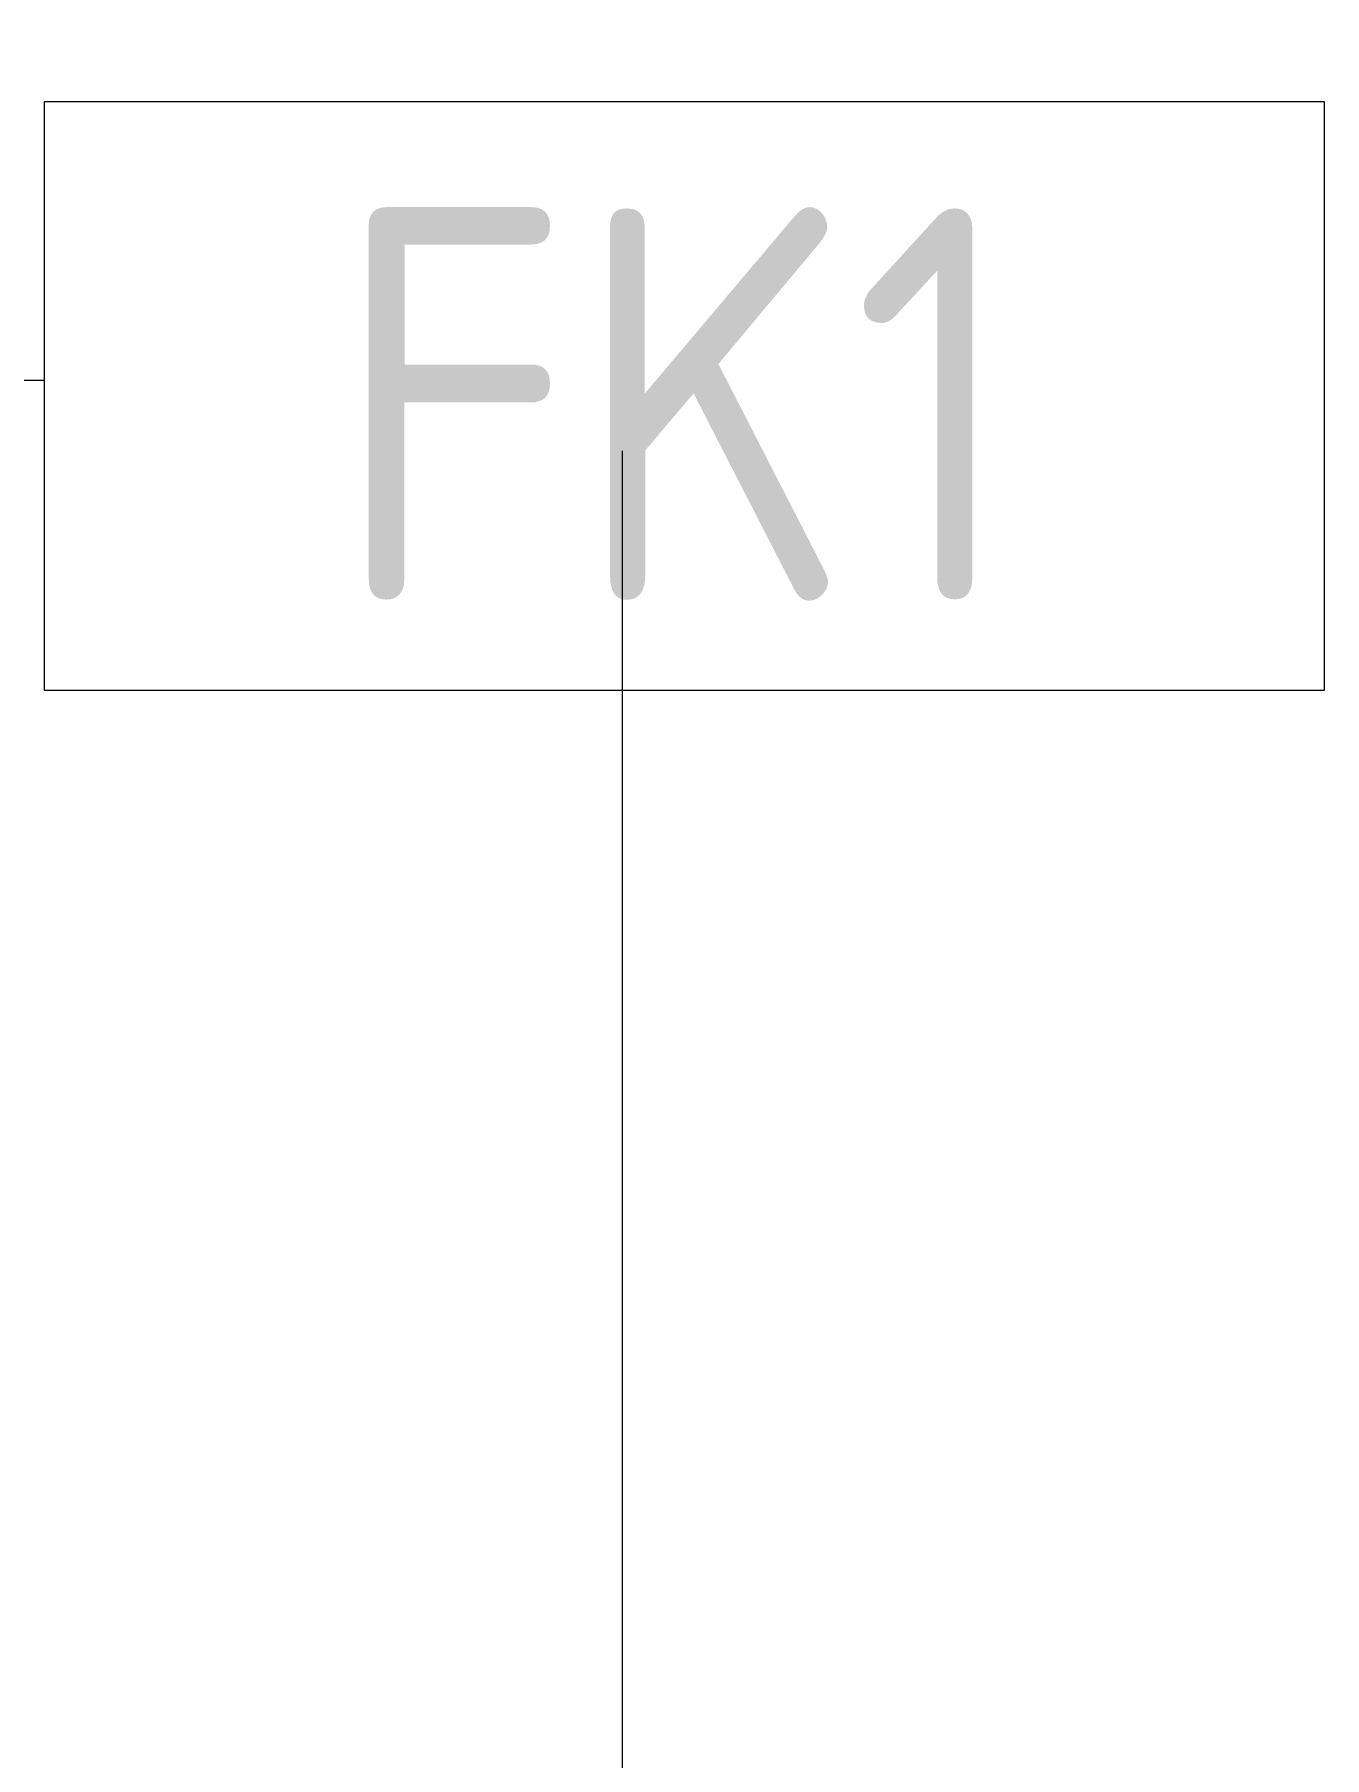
# Model space of a CAD drawing. Header units: millimetres. Extents: x 35524 to 235479, y -8553 to 29000.
# Drawn here: x 48160 to 48818, y 562 to 1441 of the extents above; entities that cross this region are included whole.
import ezdxf

# ---------------------------------------------------------------- set-up
doc = ezdxf.new("R2010")
doc.units = ezdxf.units.MM
doc.linetypes.add('Осевая', pattern=[3175, 635, -476.25, 1587.5, -476.25])
for name, color, linetype, lineweight in [('A-WALL-IDEN', 7, 'Continuous', 9), ('Оси', 7, 'Continuous', 9), ('Оси-2', 7, 'Осевая', 9)]:
    doc.layers.add(name, color=color, linetype=linetype, lineweight=lineweight)
doc.styles.add('GOST Common_2', font='GOST_Common.ttf', dxfattribs={"width": 0.9, "height": 200})

# ---------------------------------------------------------------- blocks, each defined once
blk = doc.blocks.new('М_стена_0001 - Типоразмер_без рамки-25382661-План отделки стен 3 этажа в осях 12-23')
at = {"layer": 'A-WALL-IDEN'}
for p, q in [((3.2578, 1.5234), (-3.2734, 1.5234)), ((-3.2734, 1.5234), (-3.2734, -1.4766)), ((3.2578, -1.4766), (3.2578, 1.5234)), ((-3.2734, -1.4766), (3.2578, -1.4766))]:
    blk.add_line(p, q, dxfattribs=at)

msp = doc.modelspace()

# ---------------------------------------------------------------- linework, layer by layer
at = {"layer": 'A-WALL-IDEN'}
msp.add_line((47797.92, 1264.84), (48164.98, 1264.84), dxfattribs=at)
at = {"layer": 'Оси'}
msp.add_line((48460, -1906.26), (48460, 593.74), dxfattribs=at)
at = {"layer": 'Оси-2'}
msp.add_line((48460, 593.74), (48460, 24898.07), dxfattribs=at)

# ---------------------------------------------------------------- block references
at = {"layer": 'A-WALL-IDEN', "xscale": 99.99999999999993, "yscale": 99.99999999999993, "zscale": 99.99999999999993}
msp.add_blockref('М_стена_0001 - Типоразмер_без рамки-25382661-План отделки стен 3 этажа в осях 12-23', (48492.32, 1254.39), dxfattribs=at)

# ---------------------------------------------------------------- texts
at = {"layer": 'A-WALL-IDEN', "insert": (48312.08, 1352.42), "char_height": 200, "width": 447.3416, "attachment_point": 1, "style": 'GOST Common_2'}
msp.add_mtext('FK1', dxfattribs=at)

doc.saveas('drawing.dxf')
